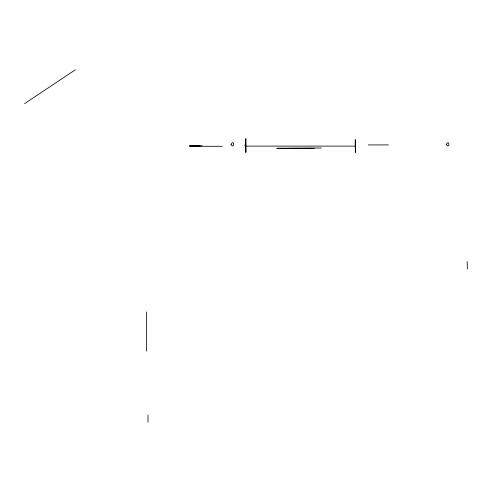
<?xml version="1.0" encoding="UTF-8"?>
<svg xmlns="http://www.w3.org/2000/svg" width="492" height="492" viewBox="0 0 492 492"><rect width="100%" height="100%" fill="white"/><g stroke="black" fill="none" stroke-linecap="round" stroke-linejoin="round"><path stroke-width="0.74" d="M146.555 351.14L146.591 311.903M245.926 148.516L245.871 152.532L245.846 138.553L245.766 139.869A64.79 1.999 -90 0 0 245.754 144.869L245.754 147.852M24.6 103.646L75.301 69.839M276.633 148.295L321.448 148.03M368.293 144.919L388.379 144.919M244.53 145.115L244.856 145.115M189.192 145.804L202.292 145.804M189.789 145.989L199.937 145.989M245.895 146.106L355.267 146.106M189.734 146.278L222.366 146.278M277.168 148.276L314.259 148.276M355.341 151.942L355.279 139.642L355.341 152.871M467.179 261.59L467.4 269.05M148 415.088L148 422.161M230.969 144.353C234.518 150.177 234.623 138.646 230.969 144.353M446.213 144.353C449.706 150.201 449.928 138.639 446.213 144.353"/></g></svg>
